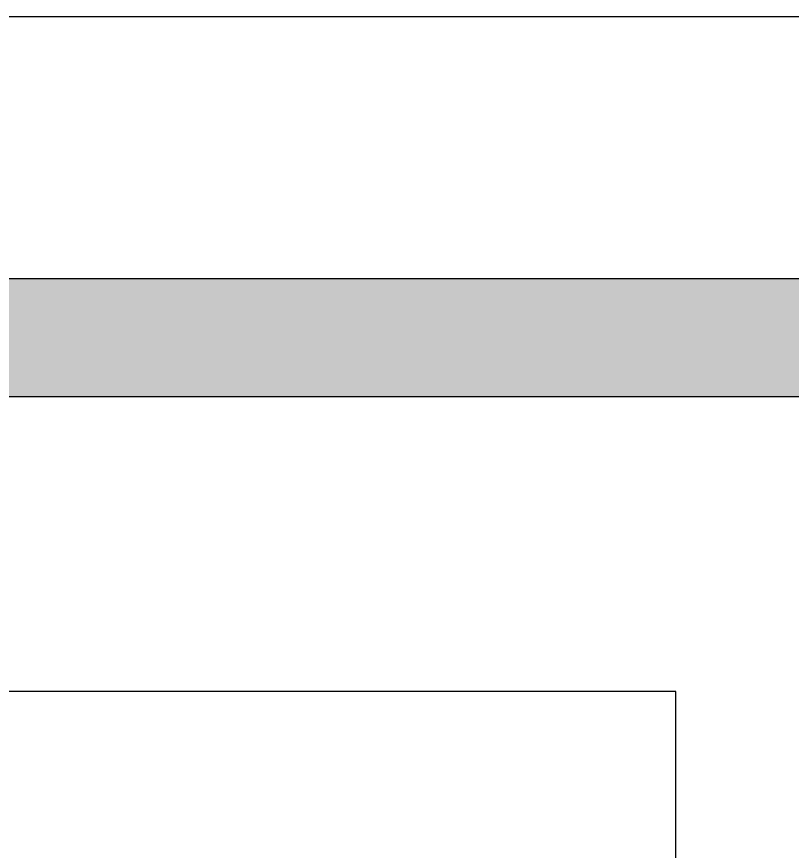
# Model space of a CAD drawing. Header units: metres. Extents: x 1.1 to 63.3, y -3.6 to 22.8.
# Drawn here: x 22.333 to 22.989, y 6.389 to 7.096 of the extents above; entities that cross this region are included whole.
import ezdxf

# ---------------------------------------------------------------- set-up
doc = ezdxf.new("R2010")
doc.units = ezdxf.units.M
for name, color, linetype, lineweight in [('A-ANNO-DIMS', 7, 'Continuous', 5), ('A-ANNO-DIMS-25', 7, 'Continuous', 5), ('ARQ-PAR', 7, 'Continuous', 5), ('G-ANNO-SYMB', 7, 'Continuous', 5), ('P-PIPE', 7, 'Continuous', 5)]:
    doc.layers.add(name, color=color, linetype=linetype, lineweight=lineweight)
doc.layers.add('ARQ_1100_BASE_TÉRREO_GARAGEM_dwg', color=7, linetype='Continuous', lineweight=5, true_color=0x767676)
doc.styles.add('Arial_3', font='arial.ttf', dxfattribs={"height": 0.0625})
doc.dimstyles.new('Diagonal_-_2_5_mm_Arial_-_Preto', dxfattribs={"dimscale": 0.3048, "dimtxt": 0.063766, "dimasz": 0.246063, "dimexe": 0.19685, "dimexo": 0.123031, "dimgap": 0.04101, "dimtad": 1, "dimrnd": 0.01, "dimzin": 0, "dimdsep": 46, "dimtxsty": 'Arial_3', "dimblk1": 'OBLIQUE', "dimblk2": 'OBLIQUE', "dimsah": 1, "dimcen": 0.09, "dimdle": 0.19685, "dimazin": 0, "dimtfac": 1, "dimtdec": 4, "dimtix": 1, "dimtmove": 0, "dimatfit": 3, "dimfxl": 1, "dimtvp": 1, "dimtolj": 1, "dimtzin": 0, "dimarcsym": 2})

# ---------------------------------------------------------------- blocks, each defined once
blk = doc.blocks.new('ARQ_1100_BASE_TÉRREO_GARAGEM_dwg-4178582-TÉRREO F_S 1')
at = {"layer": 'ARQ-PAR', "color": 253, "true_color": 0xaaaaaa, "flags": 128}
blk.add_lwpolyline([(43.17489, 3.47), (41.33262, 3.47), (41.18262, 3.47), (41.18262, 2.33454)], dxfattribs=at)
blk = doc.blocks.new('DIMBLOCK8-TÉRREO F_S 1')
at = {"layer": 'A-ANNO-DIMS-25'}
for p, q in [((22.27128, 5.73485), (22.27128, 6.48596)), ((22.89128, 5.73485), (22.89128, 5.79485)), ((22.89128, 5.73485), (22.27128, 5.73485)), ((22.27128, 5.73485), (22.27128, 5.67485)), ((22.89128, 5.73485), (22.89128, 5.71932))]:
    blk.add_line(p, q, dxfattribs=at)
at = {"layer": 'A-ANNO-DIMS-25', "lineweight": 20}
for p, q in [((22.27128, 5.73485), (22.30878, 5.77235)), ((22.89128, 5.73485), (22.92878, 5.77235)), ((22.27128, 5.73485), (22.23378, 5.69735)), ((22.89128, 5.73485), (22.85378, 5.69735))]:
    blk.add_line(p, q, dxfattribs=at)
at = {"layer": 'A-ANNO-DIMS-25', "color": 0, "insert": (22.49692, 5.82849), "char_height": 0.0625, "width": 0.2024823, "attachment_point": 1, "line_spacing_factor": 0.941778, "style": 'Arial_3'}
blk.add_mtext('0,62', dxfattribs=at)
blk = doc.blocks.new('_Oblique')
at = {"color": 0, "linetype": 'ByBlock', "lineweight": -2}
blk.add_line((-0.5, -0.5), (0.5, 0.5), dxfattribs=at)

msp = doc.modelspace()

# ---------------------------------------------------------------- hatches: boundary and pattern name
at = {"layer": 'P-PIPE', "true_color": 0x713800}
h = msp.add_hatch(color=36, dxfattribs=at)
h.paths.add_polyline_path([(24.40429, 6.82347), (24.40429, 6.82369), (24.40398, 6.86924), (24.40366, 6.87347), (21.92631, 6.87347), (21.92631, 6.82347), (24.40427, 6.82347)])
h.paths.add_polyline_path([(21.46725, 6.82347), (21.51626, 6.82347), (21.51626, 6.87347), (21.44822, 6.87344), (21.44851, 6.84997), (21.44858, 6.82347)])
h = msp.add_hatch(color=36, dxfattribs=at)
h.paths.add_polyline_path([(21.44822, 6.77347), (21.51626, 6.77353), (21.51626, 6.82347), (21.44858, 6.82325), (21.44826, 6.77517), (21.44822, 6.7735)])
h.paths.add_polyline_path([(24.40379, 6.77347), (24.40404, 6.7803), (24.40427, 6.81224), (24.40427, 6.82347), (21.92631, 6.82347), (21.92631, 6.77347), (24.40366, 6.77347)])

# ---------------------------------------------------------------- linework, layer by layer
at = {"layer": 'G-ANNO-SYMB'}
msp.add_line((32.65397, 7.09572), (19.14445, 7.09572), dxfattribs=at)
at = {"layer": 'P-PIPE'}
for p, q in [((24.40395, 6.87347), (21.92631, 6.87347)), ((21.92631, 6.77347), (24.40395, 6.77347))]:
    msp.add_line(p, q, dxfattribs=at)

# ---------------------------------------------------------------- block references
at = {"layer": 'ARQ_1100_BASE_TÉRREO_GARAGEM_dwg', "color": 253, "true_color": 0xaaaaaa, "rotation": 270.0000000000001}
msp.add_blockref('ARQ_1100_BASE_TÉRREO_GARAGEM_dwg-4178582-TÉRREO F_S 1', (19.42128, 47.70608), dxfattribs=at)

# ---------------------------------------------------------------- dimensions: what is measured, and where the dimension line sits
at = {"layer": 'A-ANNO-DIMS'}
dim = msp.add_linear_dim(base=(22.27128, 5.73485), p1=(22.89128, 5.68182), p2=(22.27128, 6.52346), angle=0, dimstyle='Diagonal_-_2_5_mm_Arial_-_Preto', override={"dimpost": '<>', "dimfxl": 1.045354}, dxfattribs=at)
dim.commit()
dim.dimension.update_dxf_attribs({"geometry": 'DIMBLOCK8-TÉRREO F_S 1', "text_midpoint": (22.58128, 5.77926)})

doc.saveas('drawing.dxf')
